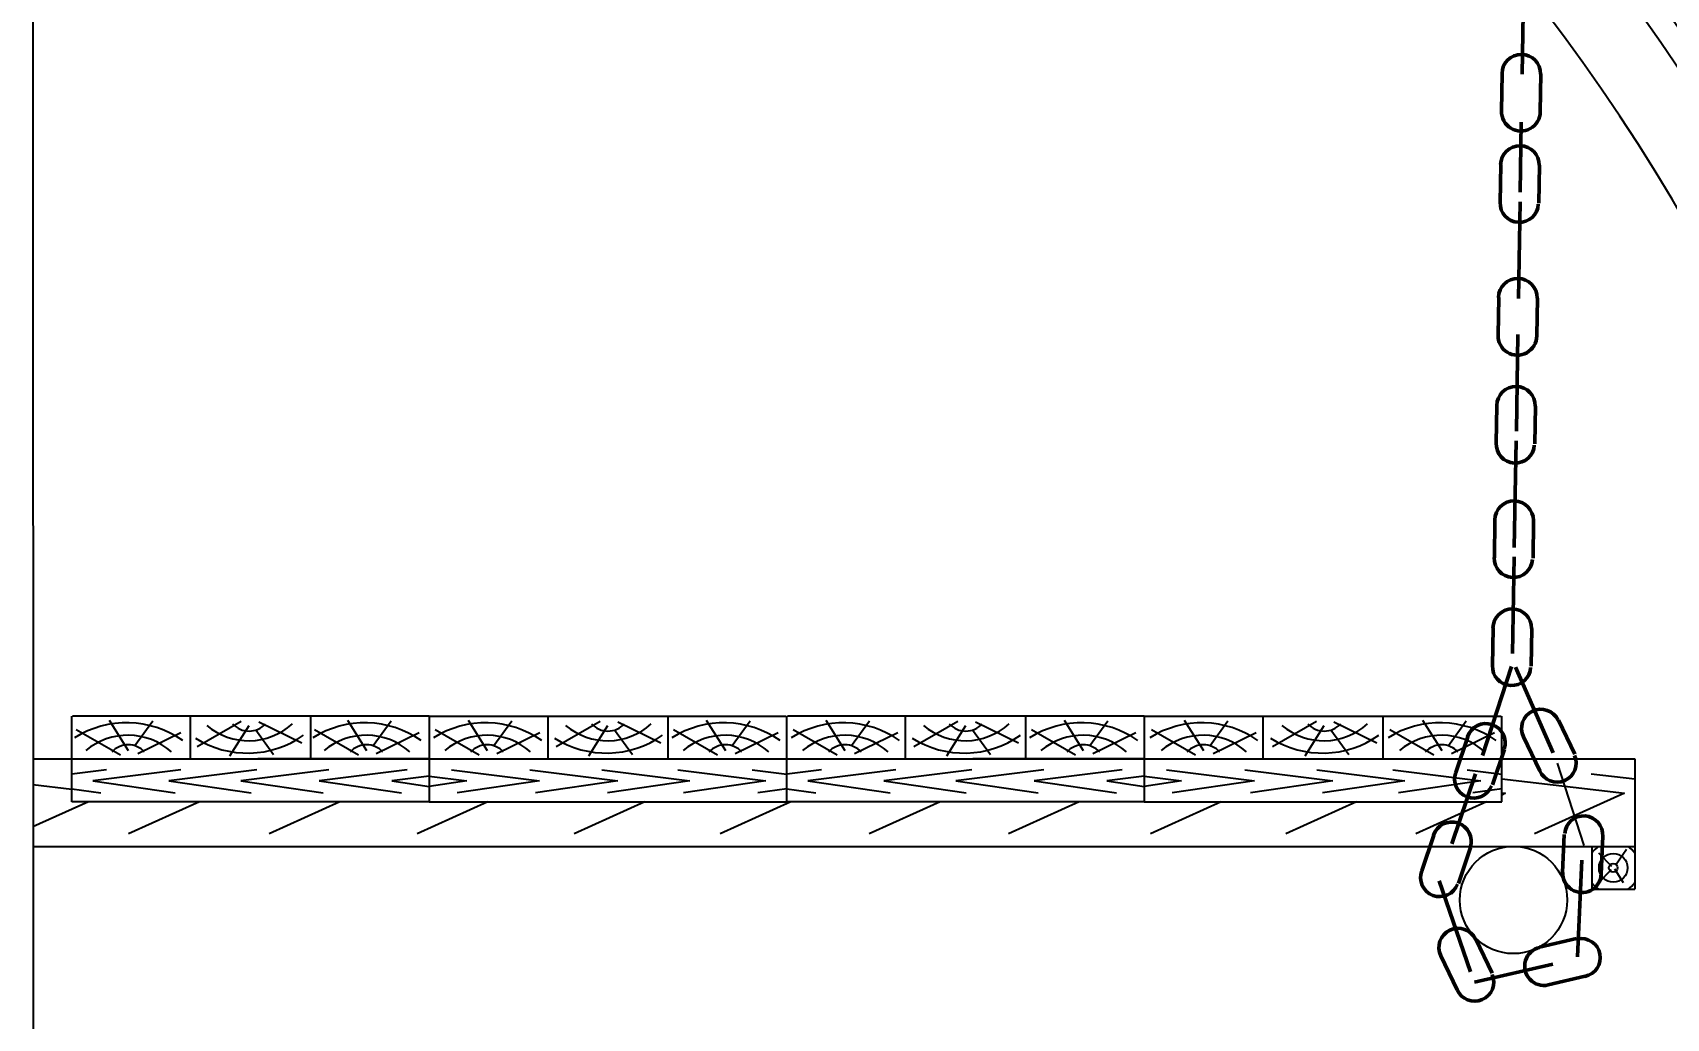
# Model space of a CAD drawing. Header units: millimetres. Extents: x -46762 to 161452, y -66984 to 31524.
# Drawn here: x -22299 to -20015, y 12640 to 14019 of the extents above; entities that cross this region are included whole.
import ezdxf

# ---------------------------------------------------------------- set-up
doc = ezdxf.new("R2010")
doc.units = ezdxf.units.MM
doc.header["$LTSCALE"] = 0.5
doc.styles.get("Standard").update_dxf_attribs({"font": 'TIMES.TTF'})
doc.dimstyles.new('ISO-25', dxfattribs={"dimscale": 50, "dimtxt": 2.5, "dimasz": 2.5, "dimexe": 1.25, "dimexo": 0.625, "dimtad": 1, "dimdec": 0, "dimtxsty": 'Standard', "dimcen": 2.5, "dimadec": 0, "dimazin": 0, "dimtfac": 1, "dimtdec": 0, "dimtmove": 0, "dimatfit": 3, "dimfxl": 1, "dimarcsym": 0})

# ---------------------------------------------------------------- blocks, each defined once
blk = doc.blocks.new('*D19')
at = {"color": 0, "lineweight": -2}
for p, q in [((-22212.4, 15091.9), (-18431, 15091.9)), ((-18493.5, 11685.9), (-18493.5, 14966.9)), ((-22212.4, 11560.9), (-18431, 11560.9))]:
    blk.add_line(p, q, dxfattribs=at)
at = {"color": 0}
for points in [[(-18514.4, 14966.9), (-18472.7, 14966.9), (-18493.5, 15091.9)], [(-18514.4, 11685.9), (-18472.7, 11685.9), (-18493.5, 11560.9)]]:
    blk.add_solid(points, dxfattribs=at)
at = {"layer": 'Defpoints', "color": 0}
for p in [(-22243.6, 15091.9), (-18493.5, 15091.9), (-22243.6, 11560.9)]:
    blk.add_point(p, dxfattribs=at)
at = {"color": 0, "lineweight": 15, "insert": (-18588.3, 13326.4), "char_height": 125, "attachment_point": 5, "rotation": 90}
blk.add_mtext('3550', dxfattribs=at)

msp = doc.modelspace()

# ---------------------------------------------------------------- linework, layer by layer
at = {"ltscale": 2}
for p, q in [((-22299.45, 15091.17), (-22298.75, 11560.86)), ((-22299.03, 13003.13), (-20058.71, 13003.13)), ((-20058.71, 13003.13), (-20058.71, 12880.83)), ((-20167.24, 12997.3), (-20129.99, 12881.88)), ((-22299.01, 12880.83), (-20058.71, 12880.83))]:
    msp.add_line(p, q, dxfattribs=at)
at = {"linetype": 'Continuous', "lineweight": 50}
for p, q in [((-20214.15, 14095.6), (-20216.42, 13960.44)), ((-20219.04, 13782.26), (-20221.31, 13647.11)), ((-20222.03, 13596.57), (-20224.3, 13461.41)), ((-20227.26, 13285.58), (-20229.53, 13150.42)), ((-20231.04, 13132.38), (-20271.64, 13008.01)), ((-20281.63, 12982.14), (-20314.51, 12884.47)), ((-20138.8, 12726.47), (-20132.9, 12861.52)), ((-20282.73, 12690.97), (-20173.11, 12716.36))]:
    msp.add_line(p, q, dxfattribs=at)
at = {"lineweight": 50}
for p, q in [((-20244.99, 13908.83), (-20244.11, 13961.71)), ((-20190.93, 13907.93), (-20190.04, 13960.81)), ((-20217.42, 13893.24), (-20219.07, 13795.55)), ((-20246.89, 13781.19), (-20246, 13834.08)), ((-20192.83, 13780.29), (-20191.94, 13833.17)), ((-20249.88, 13595.5), (-20248.99, 13648.38)), ((-20195.82, 13594.59), (-20194.93, 13647.47)), ((-20252.42, 13444.48), (-20251.53, 13497.36)), ((-20198.36, 13443.57), (-20197.47, 13496.45)), ((-20224.78, 13447.65), (-20227.28, 13298.87)), ((-20255.11, 13284.51), (-20254.22, 13337.39)), ((-20201.04, 13283.6), (-20200.16, 13336.48)), ((-20257.64, 13133.49), (-20256.75, 13186.37)), ((-20203.58, 13132.58), (-20202.69, 13185.46)), ((-20225.62, 13131.28), (-20173.05, 13011.69)), ((-20142.75, 13009.72), (-20165.53, 13057.46)), ((-20309.07, 12984.06), (-20292.19, 13034.18)), ((-20191.56, 12986.44), (-20214.33, 13034.18)), ((-20257.83, 12966.81), (-20240.95, 13016.93)), ((-20356.7, 12846.42), (-20339.82, 12896.54)), ((-20157.61, 12897.27), (-20159.91, 12844.43)), ((-20103.59, 12894.91), (-20105.89, 12842.07)), ((-20305.45, 12829.16), (-20288.57, 12879.29)), ((-20332.28, 12832.62), (-20288.54, 12705.36)), ((-20258.25, 12703.39), (-20281.02, 12751.12)), ((-20140.38, 12751.88), (-20191.92, 12740)), ((-20307.05, 12680.11), (-20329.82, 12727.84)), ((-20128.24, 12699.19), (-20179.78, 12687.32))]:
    msp.add_line(p, q, dxfattribs=at)
at = {"ltscale": 0.05}
for p, q in [((-22244.71, 13003.13), (-22244.71, 13063.13)), ((-22244.71, 13003.13), (-22244.71, 13063.13)), ((-21892.23, 13063.13), (-22243.73, 13063.13)), ((-22192.59, 13057.42), (-22165.86, 13014.85)), ((-22131.46, 13056.03), (-22156.53, 13021.43)), ((-22078.71, 13003.13), (-22078.71, 13063.13)), ((-22069.4, 13020.44), (-22007.81, 13056.07)), ((-22023.55, 13007.49), (-21996.83, 13050.06)), ((-21744.71, 13063.13), (-21984.58, 13063.13)), ((-21923.06, 13025.07), (-21983.26, 13054.68)), ((-21910.71, 13063.13), (-21910.71, 13003.13)), ((-21859.28, 13057.42), (-21832.56, 13014.85)), ((-21798.15, 13056.03), (-21823.23, 13021.43)), ((-21744.71, 13063.13), (-21504.84, 13063.13)), ((-21744.71, 13063.13), (-21744.71, 13003.13)), ((-21744.71, 13063.13), (-21744.71, 13003.13)), ((-21690.56, 13057.42), (-21663.83, 13014.85)), ((-21629.42, 13056.03), (-21654.5, 13021.43)), ((-21597.19, 13063.13), (-21245.69, 13063.13)), ((-21578.71, 13063.13), (-21578.71, 13003.13)), ((-21567.37, 13020.44), (-21505.78, 13056.07)), ((-21521.52, 13007.49), (-21494.8, 13050.06)), ((-21421.03, 13025.07), (-21481.23, 13054.68)), ((-21410.71, 13003.13), (-21410.71, 13063.13)), ((-21357.25, 13057.42), (-21330.52, 13014.85)), ((-21296.12, 13056.03), (-21321.2, 13021.43)), ((-21244.71, 13003.13), (-21244.71, 13063.13)), ((-21244.71, 13003.13), (-21244.71, 13063.13)), ((-20892.23, 13063.13), (-21243.73, 13063.13)), ((-21190.13, 13057.42), (-21163.41, 13014.85)), ((-21129, 13056.03), (-21154.08, 13021.43)), ((-21078.71, 13003.13), (-21078.71, 13063.13)), ((-21066.95, 13020.44), (-21005.36, 13056.07)), ((-21021.1, 13007.49), (-20994.37, 13050.06)), ((-20744.71, 13063.13), (-20984.58, 13063.13)), ((-20920.61, 13025.07), (-20980.81, 13054.68)), ((-20910.71, 13063.13), (-20910.71, 13003.13)), ((-20856.83, 13057.42), (-20830.1, 13014.85)), ((-20795.7, 13056.03), (-20820.78, 13021.43)), ((-20744.71, 13063.13), (-20744.71, 13003.13)), ((-20744.71, 13063.13), (-20504.84, 13063.13)), ((-20744.71, 13063.13), (-20744.71, 13003.13)), ((-20688.8, 13057.42), (-20662.07, 13014.85)), ((-20627.66, 13056.03), (-20652.74, 13021.43)), ((-20597.19, 13063.13), (-20245.69, 13063.13)), ((-20578.71, 13063.13), (-20578.71, 13003.13)), ((-20565.61, 13020.44), (-20504.02, 13056.07)), ((-20519.76, 13007.49), (-20493.03, 13050.06)), ((-20419.27, 13025.07), (-20479.47, 13054.68)), ((-20410.71, 13003.13), (-20410.71, 13063.13)), ((-20355.49, 13057.42), (-20328.76, 13014.85)), ((-20294.36, 13056.03), (-20319.44, 13021.43)), ((-20244.71, 13003.13), (-20244.71, 13063.13)), ((-22238.43, 13044.46), (-22176.84, 13008.83)), ((-22092.09, 13039.83), (-22152.3, 13010.22)), ((-21962.42, 13008.88), (-21987.5, 13043.47)), ((-21905.13, 13044.46), (-21843.54, 13008.83)), ((-21758.79, 13039.83), (-21818.99, 13010.22)), ((-21736.4, 13044.46), (-21674.81, 13008.83)), ((-21590.06, 13039.83), (-21650.26, 13010.22)), ((-21460.39, 13008.88), (-21485.47, 13043.47)), ((-21403.1, 13044.46), (-21341.51, 13008.83)), ((-21256.76, 13039.83), (-21316.96, 13010.22)), ((-21235.98, 13044.46), (-21174.39, 13008.83)), ((-21089.64, 13039.83), (-21149.84, 13010.22)), ((-20959.97, 13008.88), (-20985.05, 13043.47)), ((-20902.68, 13044.46), (-20841.08, 13008.83)), ((-20756.34, 13039.83), (-20816.54, 13010.22)), ((-20734.64, 13044.46), (-20673.05, 13008.83)), ((-20588.3, 13039.83), (-20648.5, 13010.22)), ((-20458.63, 13008.88), (-20483.71, 13043.47)), ((-20401.34, 13044.46), (-20339.75, 13008.83)), ((-20255, 13039.83), (-20315.2, 13010.22)), ((-22244.71, 12943.13), (-22244.71, 13003.13)), ((-22244.71, 12943.13), (-22244.71, 13003.13)), ((-21744.71, 13003.13), (-21984.58, 13003.13)), ((-21744.71, 13003.13), (-21504.84, 13003.13)), ((-21744.71, 13003.13), (-21744.71, 12943.13)), ((-21744.71, 13003.13), (-21744.71, 12943.13)), ((-21244.71, 12943.13), (-21244.71, 13003.13)), ((-21244.71, 12943.13), (-21244.71, 13003.13)), ((-20744.71, 13003.13), (-20984.58, 13003.13)), ((-20744.71, 13003.13), (-20744.71, 12943.13)), ((-20744.71, 13003.13), (-20504.84, 13003.13)), ((-20744.71, 13003.13), (-20744.71, 12943.13)), ((-20244.71, 12943.13), (-20244.71, 13003.13)), ((-22196.39, 12987.94), (-22244.71, 12981.8)), ((-22092.34, 12987.94), (-22215.41, 12972.29)), ((-21986.05, 12987.94), (-22109.12, 12972.29)), ((-21885.36, 12987.94), (-22008.43, 12972.29)), ((-21775.72, 12987.94), (-21898.79, 12972.29)), ((-21744.71, 12978.94), (-21796.98, 12972.29)), ((-21744.71, 12978.94), (-21692.45, 12972.29)), ((-21713.7, 12987.94), (-21590.64, 12972.29)), ((-21604.06, 12987.94), (-21480.99, 12972.29)), ((-21503.37, 12987.94), (-21380.3, 12972.29)), ((-21397.08, 12987.94), (-21274.01, 12972.29)), ((-21293.03, 12987.94), (-21244.71, 12981.8)), ((-21196.39, 12987.94), (-21244.71, 12981.8)), ((-21092.34, 12987.94), (-21215.41, 12972.29)), ((-20986.05, 12987.94), (-21109.12, 12972.29)), ((-20885.36, 12987.94), (-21008.43, 12972.29)), ((-20775.72, 12987.94), (-20898.79, 12972.29)), ((-20744.71, 12978.94), (-20796.98, 12972.29)), ((-20744.71, 12978.94), (-20692.45, 12972.29)), ((-20713.7, 12987.94), (-20590.64, 12972.29)), ((-20604.06, 12987.94), (-20480.99, 12972.29)), ((-20503.37, 12987.94), (-20380.3, 12972.29)), ((-20397.08, 12987.94), (-20274.01, 12972.29)), ((-20293.03, 12987.94), (-20244.71, 12981.8)), ((-20119.6, 12982.24), (-20058.71, 12975.12)), ((-22299.03, 12967.21), (-22244.71, 12960.86)), ((-22244.71, 12961.42), (-22204.22, 12955.53)), ((-22215.41, 12972.29), (-22100.17, 12955.53)), ((-22109.12, 12972.29), (-21993.89, 12955.53)), ((-22008.43, 12972.29), (-21893.19, 12955.53)), ((-21898.79, 12972.29), (-21783.55, 12955.53)), ((-21796.98, 12972.29), (-21744.71, 12964.69)), ((-21692.45, 12972.29), (-21744.71, 12964.69)), ((-21590.64, 12972.29), (-21705.87, 12955.53)), ((-21480.99, 12972.29), (-21596.23, 12955.53)), ((-21380.3, 12972.29), (-21495.54, 12955.53)), ((-21274.01, 12972.29), (-21389.25, 12955.53)), ((-21244.71, 12961.42), (-21285.2, 12955.53)), ((-21244.71, 12961.42), (-21204.22, 12955.53)), ((-21215.41, 12972.29), (-21100.17, 12955.53)), ((-21109.12, 12972.29), (-20993.89, 12955.53)), ((-21008.43, 12972.29), (-20893.19, 12955.53)), ((-20898.79, 12972.29), (-20783.55, 12955.53)), ((-20796.98, 12972.29), (-20744.71, 12964.69)), ((-20692.45, 12972.29), (-20744.71, 12964.69)), ((-20590.64, 12972.29), (-20705.87, 12955.53)), ((-20480.99, 12972.29), (-20596.23, 12955.53)), ((-20380.3, 12972.29), (-20495.54, 12955.53)), ((-20274.01, 12972.29), (-20389.25, 12955.53)), ((-20244.71, 12961.42), (-20285.2, 12955.53)), ((-20244.71, 12975.06), (-20073.28, 12955.02)), ((-20244.71, 12955.64), (-20239.46, 12955.02)), ((-22221.15, 12943.13), (-22299.02, 12908.04)), ((-21744.71, 12943.13), (-22244.71, 12943.13)), ((-22066.26, 12943.13), (-22165.39, 12898.46)), ((-21869.67, 12943.13), (-21968.8, 12898.46)), ((-21662.69, 12943.13), (-21761.82, 12898.46)), ((-21744.71, 12943.13), (-21244.71, 12943.13)), ((-21443.16, 12943.13), (-21542.29, 12898.46)), ((-21238.87, 12943.13), (-21338, 12898.46)), ((-20744.71, 12943.13), (-21244.71, 12943.13)), ((-21030.33, 12943.13), (-21129.45, 12898.46)), ((-20835.69, 12943.13), (-20934.82, 12898.46)), ((-20744.71, 12943.13), (-20244.71, 12943.13)), ((-20637.07, 12943.13), (-20736.19, 12898.46)), ((-20447.8, 12943.13), (-20546.92, 12898.46)), ((-20265.86, 12943.13), (-20364.98, 12898.46)), ((-20239.46, 12955.02), (-20244.71, 12952.66)), ((-20073.28, 12955.02), (-20198.8, 12898.46)), ((-20118.71, 12880.83), (-20118.71, 12820.83)), ((-20109.46, 12871.58), (-20091.13, 12853.25)), ((-20070.07, 12876.24), (-20085.83, 12854.06)), ((-20058.71, 12880.83), (-20058.71, 12820.83)), ((-20109.46, 12830.08), (-20091.13, 12848.41)), ((-20074.43, 12829.87), (-20086.4, 12849)), ((-20118.71, 12820.83), (-20058.71, 12820.83))]:
    msp.add_line(p, q, dxfattribs=at)
at = {"ltscale": 2}
msp.add_circle((-20228.35, 12805.83), 75, dxfattribs=at)
at = {"ltscale": 0.05}
for radius in [20, 6.06]:
    msp.add_circle((-20088.71, 12850.83), radius, dxfattribs=at)
for radius, end in [(2600, 65.3), (2852, 47.97909), (2777, 47.97909), (2737, 47.47682), (2705, 47.46998)]:
    msp.add_arc((-22243.62, 12460.86), radius, 0, end)
at = {"linetype": 'Continuous', "lineweight": 50}
for centre, radius, start, end in [((-20217.41, 13961.21), 26.98, 359.03772, 179.03772), ((-20217.99, 13908.08), 27.06, 177.97937, 359.66212), ((-20219.3, 13833.57), 26.98, 359.03772, 179.03772), ((-20220.29, 13780.08), 26.67, 177.16778, 357.16778), ((-20222.3, 13647.87), 26.98, 359.03772, 179.03772), ((-20222.88, 13594.75), 27.06, 177.97937, 359.66212), ((-20224.83, 13496.85), 26.98, 359.03772, 179.03772), ((-20225.82, 13443.36), 26.67, 177.16778, 357.16778), ((-20227.52, 13336.88), 26.98, 359.03772, 179.03772), ((-20228.5, 13283.4), 26.67, 177.16778, 357.16778), ((-20230.06, 13185.86), 26.98, 359.03772, 179.03772), ((-20231.04, 13132.38), 26.67, 177.16778, 357.16778), ((-20190.2, 13045.62), 26.98, 25.50274, 205.50274), ((-20266.9, 13025.61), 26.98, 341.38945, 161.38945), ((-20167.24, 12997.3), 26.67, 203.63279, 23.63279), ((-20284.06, 12974.94), 26.67, 159.5195, 339.5195), ((-20314.53, 12887.96), 26.98, 341.38945, 161.38945), ((-20130.15, 12896.74), 26.67, 355.62959, 175.62959), ((-20331.68, 12837.29), 26.67, 159.5195, 339.5195), ((-20132.57, 12843.3), 26.98, 177.49954, 357.49954), ((-20305.69, 12739.29), 26.98, 25.50274, 205.50274), ((-20133.57, 12725.28), 26.67, 281.10425, 101.10425), ((-20185.71, 12713.35), 26.98, 102.9742, 282.9742), ((-20282.73, 12690.97), 26.67, 203.63279, 23.63279)]:
    msp.add_arc(centre, radius, start, end, dxfattribs=at)
at = {"ltscale": 0.05}
for centre, radius, start, end in [((-22168.15, 12917.46), 136.18, 54.73122, 122.28286), ((-21997.3, 13119.77), 91.16, 229.87129, 312.01575), ((-21996.83, 13073.65), 31.59, 223.1794, 316.8206), ((-21834.85, 12917.46), 136.18, 54.73122, 122.28286), ((-21666.12, 12917.46), 136.18, 54.73122, 122.28286), ((-21495.27, 13119.77), 91.16, 229.87129, 312.01575), ((-21494.8, 13073.65), 31.59, 223.1794, 316.8206), ((-21332.82, 12917.46), 136.18, 54.73122, 122.28286), ((-21165.7, 12917.46), 136.18, 54.73122, 122.28286), ((-20994.85, 13119.77), 91.16, 229.87129, 312.01575), ((-20994.37, 13073.65), 31.59, 223.1794, 316.8206), ((-20832.39, 12917.46), 136.18, 54.73122, 122.28286), ((-20664.36, 12917.46), 136.18, 54.73122, 122.28286), ((-20493.51, 13119.77), 91.16, 229.87129, 312.01575), ((-20493.03, 13073.65), 31.59, 223.1794, 316.8206), ((-20331.06, 12917.46), 136.18, 54.73122, 122.28286), ((-22166.33, 12945.13), 91.16, 47.98425, 130.12871), ((-21999.12, 13147.44), 136.18, 237.71714, 305.26878), ((-21833.03, 12945.13), 91.16, 47.98425, 130.12871), ((-21664.3, 12945.13), 91.16, 47.98425, 130.12871), ((-21497.09, 13147.44), 136.18, 237.71714, 305.26878), ((-21331, 12945.13), 91.16, 47.98425, 130.12871), ((-21163.88, 12945.13), 91.16, 47.98425, 130.12871), ((-20996.66, 13147.44), 136.18, 237.71714, 305.26878), ((-20830.58, 12945.13), 91.16, 47.98425, 130.12871), ((-20662.54, 12945.13), 91.16, 47.98425, 130.12871), ((-20495.33, 13147.44), 136.18, 237.71714, 305.26878), ((-20329.24, 12945.13), 91.16, 47.98425, 130.12871), ((-22165.86, 12991.25), 31.59, 43.1794, 136.8206), ((-21832.56, 12991.25), 31.59, 43.1794, 136.8206), ((-21663.83, 12991.25), 31.59, 43.1794, 136.8206), ((-21330.52, 12991.25), 31.59, 43.1794, 136.8206), ((-21163.41, 12991.25), 31.59, 43.1794, 136.8206), ((-20830.1, 12991.25), 31.59, 43.1794, 136.8206), ((-20662.07, 12991.25), 31.59, 43.1794, 136.8206), ((-20328.76, 12991.25), 31.59, 43.1794, 136.8206), ((-20088.71, 12850.83), 36.36, 124.41241, 145.58759), ((-20088.71, 12850.83), 36.36, 34.41241, 55.58759), ((-20088.71, 12850.83), 36.36, 214.41241, 235.58759), ((-20088.71, 12850.83), 36.36, 304.41241, 325.58759)]:
    msp.add_arc(centre, radius, start, end, dxfattribs=at)

# ---------------------------------------------------------------- dimensions: what is measured, and where the dimension line sits
at = {"lineweight": 15, "ltscale": 2}
dim = msp.add_linear_dim(base=(-18493.52, 15091.86), p1=(-22243.62, 11560.86), p2=(-22243.62, 15091.86), angle=90, text='3550', dimstyle='ISO-25', dxfattribs=at)
dim.commit()
dim.dimension.update_dxf_attribs({"geometry": '*D19', "text_midpoint": (-18588.35, 13326.36)})

doc.saveas('drawing.dxf')
